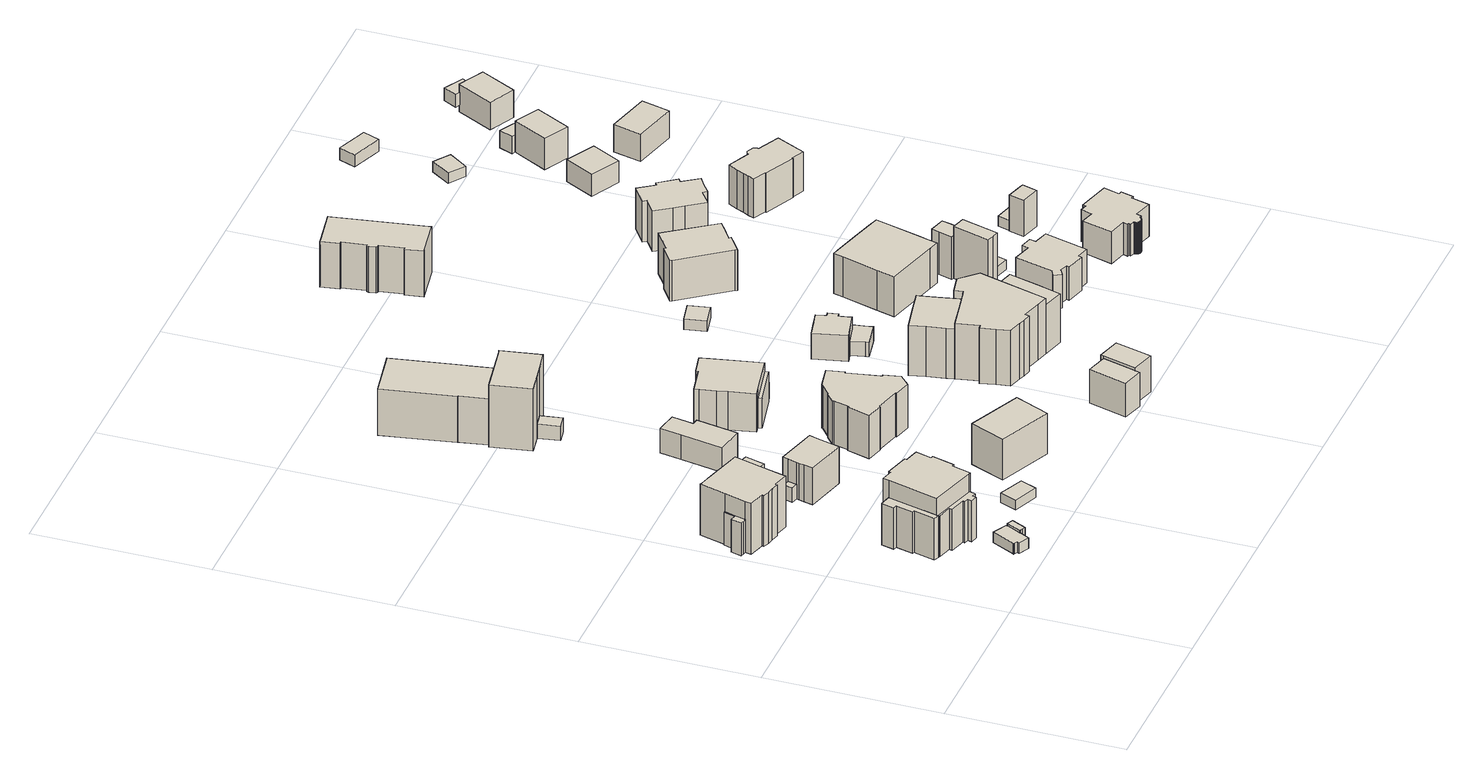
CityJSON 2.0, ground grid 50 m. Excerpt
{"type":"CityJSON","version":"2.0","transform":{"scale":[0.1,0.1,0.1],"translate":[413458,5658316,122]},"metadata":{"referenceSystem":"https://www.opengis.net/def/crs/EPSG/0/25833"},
"CityObjects":{
"building1":{"type":"Building","attributes":{"Gemeindeschluessel":14612000,"Geometrietyp2DReferenz":"3000","function":"31001_9998","roofType":"9999"},"children":["building1-1","building1-2"]},
"building1-1":{"type":"BuildingPart","attributes":{"Dachtyp_tdc":"tdcPolyFlatRoof","Dachneigung":3.45,"QualitaetDacherkennung":43,"Geometrietyp2DReferenz":"3000","measuredHeight":3.84,"roofType":"2100"},"parents":["building1"],"geometry":[{"type":"Solid","lod":"1","boundaries":[[[[0,1,2,3,4,5]],[[6,7,8,9,10,11]],[[5,7,6,0]],[[4,8,7,5]],[[3,9,8,4]],[[2,10,9,3]],[[1,11,10,2]],[[0,6,11,1]]]]}]},
"building1-2":{"type":"BuildingPart","attributes":{"Dachtyp_tdc":"tdcPolyFlatRoof","Dachneigung":2.89,"QualitaetDacherkennung":77,"Geometrietyp2DReferenz":"3000","measuredHeight":3.32,"roofType":"2100"},"parents":["building1"],"geometry":[{"type":"Solid","lod":"1","boundaries":[[[[12,13,14,15,16,17,18,19,20,21,22]],[[11,23,24,25,26,27,28,29,30,31,6]],[[22,23,11,12]],[[21,24,23,22]],[[20,25,24,21]],[[19,26,25,20]],[[18,27,26,19]],[[17,28,27,18]],[[16,29,28,17]],[[15,30,29,16]],[[14,31,30,15]],[[13,6,31,14]],[[12,11,6,13]]]]}]},
"building2":{"type":"Building","attributes":{"Gemeindeschluessel":14612000,"Geometrietyp2DReferenz":"3000","function":"31001_9998","roofType":"9999"},"children":["building2-1","building2-2","building2-3"]},
"building2-1":{"type":"BuildingPart","attributes":{"Dachtyp_tdc":"tdcPolyFlatRoof","Dachneigung":7.67,"QualitaetDacherkennung":56,"Geometrietyp2DReferenz":"3000","measuredHeight":11.8,"roofType":"2100"},"parents":["building2"],"geometry":[{"type":"Solid","lod":"1","boundaries":[[[[32,33,34,35,36,37]],[[38,39,40,41,42,43]],[[36,39,38,37]],[[35,40,39,36]],[[34,41,40,35]],[[33,42,41,34]],[[32,43,42,33]],[[37,38,43,32]]]]}]},
"building2-2":{"type":"BuildingPart","attributes":{"Dachtyp_tdc":"tdcFreeFormRoof","Dachneigung":57.61,"QualitaetDacherkennung":25,"Geometrietyp2DReferenz":"3000","measuredHeight":13.4,"roofType":"5000"},"parents":["building2"],"geometry":[{"type":"Solid","lod":"1","boundaries":[[[[44,45,46,47,48,49,50,51]],[[52,53,54,55,56,57,58,59]],[[51,53,52,44]],[[50,54,53,51]],[[49,55,54,50]],[[48,56,55,49]],[[47,57,56,48]],[[46,58,57,47]],[[45,59,58,46]],[[44,52,59,45]]]]}]},
"building2-3":{"type":"BuildingPart","attributes":{"Dachtyp_tdc":"tdcHipRoof","Dachneigung":10.02,"QualitaetDacherkennung":65,"Geometrietyp2DReferenz":"3000","measuredHeight":16.49,"roofType":"3200"},"parents":["building2"],"geometry":[{"type":"Solid","lod":"1","boundaries":[[[[60,61,62,63,64,65,66,67,68,69,70,71,72,73,74,75,76]],[[56,77,78,79,80,81,39,38,82,83,84,85,86,87,88,89,58]],[[75,77,56,76]],[[74,78,77,75]],[[73,79,78,74]],[[72,80,79,73]],[[71,81,80,72]],[[70,39,81,71]],[[69,38,39,70]],[[68,82,38,69]],[[67,83,82,68]],[[66,84,83,67]],[[65,85,84,66]],[[64,86,85,65]],[[63,87,86,64]],[[62,88,87,63]],[[61,89,88,62]],[[60,58,89,61]],[[76,56,58,60]]]]}]},
"building3":{"type":"Building","attributes":{"Gemeindeschluessel":14612000,"Geometrietyp2DReferenz":"3000","function":"31001_9998","roofType":"9999"},"children":["building3-1","building3-2","building3-3"]},
"building3-1":{"type":"BuildingPart","attributes":{"Dachtyp_tdc":"tdcCutTentRoof","Dachneigung":39.43,"QualitaetDacherkennung":30,"Geometrietyp2DReferenz":"3000","measuredHeight":20.62,"roofType":"9999"},"parents":["building3"],"geometry":[{"type":"Solid","lod":"1","boundaries":[[[[90,91,92,93,94,95,96,97,98,99,100,101,102,103]],[[104,105,106,107,108,109,110,111,112,113,114,115,116,117]],[[103,105,104,90]],[[102,106,105,103]],[[101,107,106,102]],[[100,108,107,101]],[[99,109,108,100]],[[98,110,109,99]],[[97,111,110,98]],[[96,112,111,97]],[[95,113,112,96]],[[94,114,113,95]],[[93,115,114,94]],[[92,116,115,93]],[[91,117,116,92]],[[90,104,117,91]]]]}]},
"building3-2":{"type":"BuildingPart","attributes":{"Dachtyp_tdc":"tdcFreeFormRoof","Dachneigung":75.58,"QualitaetDacherkennung":27,"Geometrietyp2DReferenz":"3000","measuredHeight":17.75,"roofType":"5000"},"parents":["building3"],"geometry":[{"type":"Solid","lod":"1","boundaries":[[[[118,119,120,121,122,123,124,125,126,127]],[[128,129,130,131,132,133,134,116,135,136]],[[127,129,128,118]],[[126,130,129,127]],[[125,131,130,126]],[[124,132,131,125]],[[123,133,132,124]],[[122,134,133,123]],[[121,116,134,122]],[[120,135,116,121]],[[119,136,135,120]],[[118,128,136,119]]]]}]},
"building3-3":{"type":"BuildingPart","attributes":{"Dachtyp_tdc":"tdcFreeFormRoof","Dachneigung":76.19,"QualitaetDacherkennung":21,"Geometrietyp2DReferenz":"3000","measuredHeight":17.68,"roofType":"5000"},"parents":["building3"],"geometry":[{"type":"Solid","lod":"1","boundaries":[[[[137,138,139,140,141,142,143,144,145,146,147,148,149,150]],[[115,114,151,152,153,154,155,156,157,158,159,160,161,135]],[[150,114,115,137]],[[149,151,114,150]],[[148,152,151,149]],[[147,153,152,148]],[[146,154,153,147]],[[145,155,154,146]],[[144,156,155,145]],[[143,157,156,144]],[[142,158,157,143]],[[141,159,158,142]],[[140,160,159,141]],[[139,161,160,140]],[[138,135,161,139]],[[137,115,135,138]]]]}]},
"building4":{"type":"Building","attributes":{"Dachtyp_tdc":"tdcPolyFlatRoof","Gemeindeschluessel":14612000,"Dachneigung":5.74,"QualitaetDacherkennung":65,"Geometrietyp2DReferenz":"3000","measuredHeight":3.34,"function":"31001_9998","roofType":"2100"},"geometry":[{"type":"Solid","lod":"1","boundaries":[[[[162,163,164,165]],[[166,167,168,169]],[[165,167,166,162]],[[164,168,167,165]],[[163,169,168,164]],[[162,166,169,163]]]]}]},
"building5":{"type":"Building","attributes":{"Dachtyp_tdc":"tdcPolyFlatRoof","Gemeindeschluessel":14612000,"Dachneigung":5.04,"QualitaetDacherkennung":81,"Geometrietyp2DReferenz":"3000","measuredHeight":3.2,"function":"31001_9998","roofType":"2100"},"geometry":[{"type":"Solid","lod":"1","boundaries":[[[[170,171,172,173]],[[174,175,176,177]],[[173,175,174,170]],[[172,176,175,173]],[[171,177,176,172]],[[170,174,177,171]]]]}]},
"building6":{"type":"Building","attributes":{"Gemeindeschluessel":14612000,"Geometrietyp2DReferenz":"3000","function":"31001_9998","roofType":"9999"},"children":["building6-1","building6-2","building6-3"]},
"building6-1":{"type":"BuildingPart","attributes":{"Dachtyp_tdc":"tdcPolyFlatRoof","Dachneigung":27.38,"QualitaetDacherkennung":52,"Geometrietyp2DReferenz":"3000","measuredHeight":10.13,"roofType":"2100"},"parents":["building6"],"geometry":[{"type":"Solid","lod":"1","boundaries":[[[[178,179,180,181]],[[182,183,184,185]],[[181,183,182,178]],[[180,184,183,181]],[[179,185,184,180]],[[178,182,185,179]]]]}]},
"building6-2":{"type":"BuildingPart","attributes":{"Dachtyp_tdc":"tdcGableRoof","Dachneigung":67.14,"QualitaetDacherkennung":21,"Geometrietyp2DReferenz":"3000","measuredHeight":5.99,"roofType":"3100"},"parents":["building6"],"geometry":[{"type":"Solid","lod":"1","boundaries":[[[[186,187,188,189]],[[190,191,192,193]],[[189,191,190,186]],[[188,192,191,189]],[[187,193,192,188]],[[186,190,193,187]]]]}]},
"building6-3":{"type":"BuildingPart","attributes":{"Dachtyp_tdc":"tdcHipRoof","Dachneigung":27.26,"QualitaetDacherkennung":71,"Geometrietyp2DReferenz":"3000","measuredHeight":12.58,"roofType":"3200"},"parents":["building6"],"geometry":[{"type":"Solid","lod":"1","boundaries":[[[[194,195,196,197,198,199,200,201,202,203]],[[182,185,204,205,206,207,193,192,208,209]],[[202,185,182,203]],[[201,204,185,202]],[[200,205,204,201]],[[199,206,205,200]],[[198,207,206,199]],[[197,193,207,198]],[[196,192,193,197]],[[195,208,192,196]],[[194,209,208,195]],[[203,182,209,194]]]]}]},
"building7":{"type":"Building","attributes":{"Dachtyp_tdc":"tdcPolyFlatRoof","Gemeindeschluessel":14612000,"Dachneigung":2.9,"QualitaetDacherkennung":53,"Geometrietyp2DReferenz":"3000","measuredHeight":2.85,"function":"31001_9998","roofType":"2100"},"geometry":[{"type":"Solid","lod":"1","boundaries":[[[[210,211,212,213]],[[214,215,216,217]],[[213,215,214,210]],[[212,216,215,213]],[[211,217,216,212]],[[210,214,217,211]]]]}]},
"building8":{"type":"Building","attributes":{"Dachtyp_tdc":"tdcFreeFormRoof","Gemeindeschluessel":14612000,"Dachneigung":10.37,"QualitaetDacherkennung":24,"Geometrietyp2DReferenz":"3000","measuredHeight":8.57,"function":"31001_9998","roofType":"5000"},"geometry":[{"type":"Solid","lod":"1","boundaries":[[[[218,219,220,221,222,223,224]],[[225,226,227,228,229,230,231]],[[224,226,225,218]],[[223,227,226,224]],[[222,228,227,223]],[[221,229,228,222]],[[220,230,229,221]],[[219,231,230,220]],[[218,225,231,219]]]]}]},
"building9":{"type":"Building","attributes":{"Dachtyp_tdc":"tdcPolyFlatRoof","Gemeindeschluessel":14612000,"Dachneigung":0,"QualitaetDacherkennung":68,"Geometrietyp2DReferenz":"3000","measuredHeight":4.37,"function":"31001_9998","roofType":"1000"},"geometry":[{"type":"Solid","lod":"1","boundaries":[[[[232,233,234,235]],[[236,237,238,239]],[[235,237,236,232]],[[234,238,237,235]],[[233,239,238,234]],[[232,236,239,233]]]]}]},
"building10":{"type":"Building","attributes":{"Dachtyp_tdc":"tdcPolyFlatRoof","Gemeindeschluessel":14612000,"Dachneigung":0,"QualitaetDacherkennung":75,"Geometrietyp2DReferenz":"3000","measuredHeight":12.5,"function":"31001_9998","roofType":"1000"},"geometry":[{"type":"Solid","lod":"1","boundaries":[[[[240,241,242,243]],[[244,245,246,247]],[[243,245,244,240]],[[242,246,245,243]],[[241,247,246,242]],[[240,244,247,241]]]]}]},
"building11":{"type":"Building","attributes":{"Gemeindeschluessel":14612000,"Geometrietyp2DReferenz":"3000","function":"31001_9998","roofType":"9999"},"children":["building11-1","building11-2"]},
"building11-1":{"type":"BuildingPart","attributes":{"Dachtyp_tdc":"tdcPolyFlatRoof","Dachneigung":0,"QualitaetDacherkennung":65,"Geometrietyp2DReferenz":"3000","measuredHeight":14.25,"roofType":"1000"},"parents":["building11"],"geometry":[{"type":"MultiSurface","lod":"1","boundaries":[[[248,249,250,251,252,253,254,255,256,249]],[[257,258,259,260,261,262,263,264,265,258]],[[249,258,257,248]],[[256,259,258,249]],[[255,260,259,256]],[[254,261,260,255]],[[253,262,261,254]],[[252,263,262,253]],[[251,264,263,252]],[[250,265,264,251]],[[265,250,249,258]]]}]},
"building11-2":{"type":"BuildingPart","attributes":{"Dachtyp_tdc":"tdcPolyFlatRoof","Dachneigung":0,"QualitaetDacherkennung":65,"Geometrietyp2DReferenz":"3000","measuredHeight":19.23,"roofType":"1000"},"parents":["building11"],"geometry":[{"type":"Solid","lod":"1","boundaries":[[[[266,267,268,269,270,271,272,273,274]],[[275,257,265,276,277,278,279,280,281]],[[274,257,275,266]],[[273,265,257,274]],[[272,276,265,273]],[[271,277,276,272]],[[270,278,277,271]],[[269,279,278,270]],[[268,280,279,269]],[[267,281,280,268]],[[266,275,281,267]]]]}]},
"building12":{"type":"Building","attributes":{"Dachtyp_tdc":"tdcFreeFormRoof","Gemeindeschluessel":14612000,"Dachneigung":11.98,"QualitaetDacherkennung":18,"Geometrietyp2DReferenz":"3000","measuredHeight":14.34,"function":"31001_9998","roofType":"5000"},"geometry":[{"type":"Solid","lod":"1","boundaries":[[[[282,283,284,285,286,287,288,289,290,291,292,293,294,295,296,297,298,299,300,301]],[[302,303,304,305,306,307,308,309,310,311,312,313,314,315,316,317,318,319,320,321]],[[301,303,302,282]],[[300,304,303,301]],[[299,305,304,300]],[[298,306,305,299]],[[297,307,306,298]],[[296,308,307,297]],[[295,309,308,296]],[[294,310,309,295]],[[293,311,310,294]],[[292,312,311,293]],[[291,313,312,292]],[[290,314,313,291]],[[289,315,314,290]],[[288,316,315,289]],[[287,317,316,288]],[[286,318,317,287]],[[285,319,318,286]],[[284,320,319,285]],[[283,321,320,284]],[[282,302,321,283]]]]}]},
"building13":{"type":"Building","attributes":{"Gemeindeschluessel":14612000,"Geometrietyp2DReferenz":"3000","function":"31001_9998","roofType":"9999"},"children":["building13-1","building13-2","building13-3"]},
"building13-1":{"type":"BuildingPart","attributes":{"Dachtyp_tdc":"tdcCutTentRoof","Dachneigung":25.55,"QualitaetDacherkennung":41,"Geometrietyp2DReferenz":"3000","measuredHeight":13.76,"roofType":"9999"},"parents":["building13"],"geometry":[{"type":"Solid","lod":"1","boundaries":[[[[322,323,324,325,326,327,328,329,330,331,332,333,334]],[[335,336,337,338,339,340,341,342,343,344,345,346,347]],[[334,336,335,322]],[[333,337,336,334]],[[332,338,337,333]],[[331,339,338,332]],[[330,340,339,331]],[[329,341,340,330]],[[328,342,341,329]],[[327,343,342,328]],[[326,344,343,327]],[[325,345,344,326]],[[324,346,345,325]],[[323,347,346,324]],[[322,335,347,323]]]]}]},
"building13-2":{"type":"BuildingPart","attributes":{"Dachtyp_tdc":"tdcFreeFormRoof","Dachneigung":51.82,"QualitaetDacherkennung":17,"Geometrietyp2DReferenz":"3000","measuredHeight":9.47,"roofType":"5000"},"parents":["building13"],"geometry":[{"type":"Solid","lod":"1","boundaries":[[[[348,349,350,351]],[[352,346,345,353]],[[351,346,352,348]],[[350,345,346,351]],[[349,353,345,350]],[[348,352,353,349]]]]}]},
"building13-3":{"type":"BuildingPart","attributes":{"Dachtyp_tdc":"tdcFreeFormRoof","Dachneigung":53.38,"QualitaetDacherkennung":28,"Geometrietyp2DReferenz":"3000","measuredHeight":5.45,"roofType":"5000"},"parents":["building13"],"geometry":[{"type":"Solid","lod":"1","boundaries":[[[[354,355,356,357]],[[358,359,360,344]],[[357,358,344,354]],[[356,359,358,357]],[[355,360,359,356]],[[354,344,360,355]]]]}]},
"building14":{"type":"Building","attributes":{"Dachtyp_tdc":"tdcFreeFormRoof","Gemeindeschluessel":14612000,"Dachneigung":29.49,"QualitaetDacherkennung":48,"Geometrietyp2DReferenz":"3000","measuredHeight":11.64,"function":"31001_9998","roofType":"5000"},"geometry":[{"type":"Solid","lod":"1","boundaries":[[[[361,362,363,364]],[[365,366,367,368]],[[364,366,365,361]],[[363,367,366,364]],[[362,368,367,363]],[[361,365,368,362]]]]}]},
"building15":{"type":"Building","attributes":{"Dachtyp_tdc":"tdcGableRoof","Gemeindeschluessel":14612000,"Dachneigung":13.11,"QualitaetDacherkennung":36,"Geometrietyp2DReferenz":"3000","measuredHeight":11.78,"function":"31001_9998","roofType":"3100"},"geometry":[{"type":"Solid","lod":"1","boundaries":[[[[369,370,371,372,373,374]],[[375,376,377,378,379,380]],[[374,376,375,369]],[[373,377,376,374]],[[372,378,377,373]],[[371,379,378,372]],[[370,380,379,371]],[[369,375,380,370]]]]}]},
"building16":{"type":"Building","attributes":{"Dachtyp_tdc":"tdcHipAndGableRoof","Gemeindeschluessel":14612000,"Dachneigung":29.93,"QualitaetDacherkennung":52,"Geometrietyp2DReferenz":"3000","measuredHeight":9.48,"function":"31001_9998","roofType":"5000"},"geometry":[{"type":"Solid","lod":"1","boundaries":[[[[381,382,383,384,385,386,387,388,389,390,391,392,393]],[[394,395,396,397,398,399,400,401,402,403,404,405,406]],[[393,395,394,381]],[[392,396,395,393]],[[391,397,396,392]],[[390,398,397,391]],[[389,399,398,390]],[[388,400,399,389]],[[387,401,400,388]],[[386,402,401,387]],[[385,403,402,386]],[[384,404,403,385]],[[383,405,404,384]],[[382,406,405,383]],[[381,394,406,382]]]]}]},
"building17":{"type":"Building","attributes":{"Dachtyp_tdc":"tdcGableRoof","Gemeindeschluessel":14612000,"Dachneigung":24.95,"QualitaetDacherkennung":23,"Geometrietyp2DReferenz":"3000","measuredHeight":5.43,"function":"31001_9998","roofType":"3100"},"geometry":[{"type":"Solid","lod":"1","boundaries":[[[[407,408,409,410,411,412,413,414]],[[415,416,417,418,419,420,421,422]],[[414,416,415,407]],[[413,417,416,414]],[[412,418,417,413]],[[411,419,418,412]],[[410,420,419,411]],[[409,421,420,410]],[[408,422,421,409]],[[407,415,422,408]]]]}]},
"building18":{"type":"Building","attributes":{"Gemeindeschluessel":14612000,"Geometrietyp2DReferenz":"3000","function":"31001_9998","roofType":"9999"},"children":["building18-1","building18-2","building18-3","building18-4"]},
"building18-1":{"type":"BuildingPart","attributes":{"Dachtyp_tdc":"tdcFreeFormRoof","Dachneigung":69.12,"QualitaetDacherkennung":32,"Geometrietyp2DReferenz":"3000","measuredHeight":14.88,"roofType":"5000"},"parents":["building18"],"geometry":[{"type":"Solid","lod":"1","boundaries":[[[[423,424,425,426,427]],[[428,429,430,431,432]],[[427,428,432,423]],[[426,429,428,427]],[[425,430,429,426]],[[424,431,430,425]],[[423,432,431,424]]]]}]},
"building18-2":{"type":"BuildingPart","attributes":{"Dachtyp_tdc":"tdcHipAndGableRoof","Dachneigung":33.66,"QualitaetDacherkennung":63,"Geometrietyp2DReferenz":"3000","measuredHeight":17.99,"roofType":"5000"},"parents":["building18"],"geometry":[{"type":"Solid","lod":"1","boundaries":[[[[433,434,435,436,437,438,439,440,441,442]],[[443,444,445,446,447,448,449,432,431,450]],[[442,444,443,433]],[[441,445,444,442]],[[440,446,445,441]],[[439,447,446,440]],[[438,448,447,439]],[[437,449,448,438]],[[436,432,449,437]],[[435,431,432,436]],[[434,450,431,435]],[[433,443,450,434]]]]}]},
"building18-3":{"type":"BuildingPart","attributes":{"Dachtyp_tdc":"tdcFreeFormRoof","Dachneigung":13.8,"QualitaetDacherkennung":12,"Geometrietyp2DReferenz":"3000","measuredHeight":19.03,"roofType":"5000"},"parents":["building18"],"geometry":[{"type":"Solid","lod":"1","boundaries":[[[[451,452,453,454,455,456,457,458,459,460,461,462,463,464,465,466,467,468,469,470]],[[471,472,473,474,475,476,477,478,479,480,445,481,443,450,482,483,484,485,486,487]],[[470,472,471,451]],[[469,473,472,470]],[[468,474,473,469]],[[467,475,474,468]],[[466,476,475,467]],[[465,477,476,466]],[[464,478,477,465]],[[463,479,478,464]],[[462,480,479,463]],[[461,445,480,462]],[[460,481,445,461]],[[459,443,481,460]],[[458,450,443,459]],[[457,482,450,458]],[[456,483,482,457]],[[455,484,483,456]],[[454,485,484,455]],[[453,486,485,454]],[[452,487,486,453]],[[451,471,487,452]]]]}]},
"building18-4":{"type":"BuildingPart","attributes":{"Dachtyp_tdc":"tdcHipAndGableRoof","Dachneigung":17.07,"QualitaetDacherkennung":25,"Geometrietyp2DReferenz":"3000","measuredHeight":16.8,"roofType":"5000"},"parents":["building18"],"geometry":[{"type":"Solid","lod":"1","boundaries":[[[[488,489,490,491,492,493,494,495]],[[487,496,497,498,499,500,471,501]],[[495,496,487,488]],[[494,497,496,495]],[[493,498,497,494]],[[492,499,498,493]],[[491,500,499,492]],[[490,471,500,491]],[[489,501,471,490]],[[488,487,501,489]]]]}]},
"building19":{"type":"Building","attributes":{"Dachtyp_tdc":"tdcGableRoof","Gemeindeschluessel":14612000,"Dachneigung":29.39,"QualitaetDacherkennung":45,"Geometrietyp2DReferenz":"3000","measuredHeight":4.27,"function":"31001_9998","roofType":"3100"},"geometry":[{"type":"Solid","lod":"1","boundaries":[[[[502,503,504,505]],[[506,507,508,509]],[[505,507,506,502]],[[504,508,507,505]],[[503,509,508,504]],[[502,506,509,503]]]]}]},
"building20":{"type":"Building","attributes":{"Gemeindeschluessel":14612000,"Geometrietyp2DReferenz":"3000","function":"31001_9998","roofType":"9999"},"children":["building20-1","building20-2","building20-3"]},
"building20-1":{"type":"BuildingPart","attributes":{"Dachtyp_tdc":"tdcFreeFormRoof","Dachneigung":56.38,"QualitaetDacherkennung":12,"Geometrietyp2DReferenz":"3000","measuredHeight":10.3,"roofType":"5000"},"parents":["building20"],"geometry":[{"type":"Solid","lod":"1","boundaries":[[[[510,511,512,513]],[[514,515,516,517]],[[513,515,514,510]],[[512,516,515,513]],[[511,517,516,512]],[[510,514,517,511]]]]}]},
"building20-2":{"type":"BuildingPart","attributes":{"Dachtyp_tdc":"tdcFreeFormRoof","Dachneigung":39.91,"QualitaetDacherkennung":8,"Geometrietyp2DReferenz":"3000","measuredHeight":9.35,"roofType":"5000"},"parents":["building20"],"geometry":[{"type":"Solid","lod":"1","boundaries":[[[[518,519,520,521]],[[522,523,524,525]],[[521,522,525,518]],[[520,523,522,521]],[[519,524,523,520]],[[518,525,524,519]]]]}]},
"building20-3":{"type":"BuildingPart","attributes":{"Dachtyp_tdc":"tdcHipRoof","Dachneigung":44.47,"QualitaetDacherkennung":72,"Geometrietyp2DReferenz":"3000","measuredHeight":17.06,"roofType":"3200"},"parents":["building20"],"geometry":[{"type":"Solid","lod":"1","boundaries":[[[[526,527,528,529,530,531,532,533,534,535,536,537,538,539,540,541,542,543,544,545]],[[546,547,548,549,550,551,552,553,554,555,556,557,514,517,525,524,558,559,560,561]],[[545,547,546,526]],[[544,548,547,545]],[[543,549,548,544]],[[542,550,549,543]],[[541,551,550,542]],[[540,552,551,541]],[[539,553,552,540]],[[538,554,553,539]],[[537,555,554,538]],[[536,556,555,537]],[[535,557,556,536]],[[534,514,557,535]],[[533,517,514,534]],[[532,525,517,533]],[[531,524,525,532]],[[530,558,524,531]],[[529,559,558,530]],[[528,560,559,529]],[[527,561,560,528]],[[526,546,561,527]]]]}]},
"building21":{"type":"Building","attributes":{"Dachtyp_tdc":"tdcCutTentRoof","Gemeindeschluessel":14612000,"Dachneigung":37.01,"QualitaetDacherkennung":69,"Geometrietyp2DReferenz":"3000","measuredHeight":14.35,"function":"31001_9998","roofType":"9999"},"geometry":[{"type":"Solid","lod":"1","boundaries":[[[[562,563,564,565,566,567,568,569,570,571,572,573,574]],[[575,576,577,578,579,580,581,582,583,584,585,586,587]],[[574,576,575,562]],[[573,577,576,574]],[[572,578,577,573]],[[571,579,578,572]],[[570,580,579,571]],[[569,581,580,570]],[[568,582,581,569]],[[567,583,582,568]],[[566,584,583,567]],[[565,585,584,566]],[[564,586,585,565]],[[563,587,586,564]],[[562,575,587,563]]]]}]},
"building22":{"type":"Building","attributes":{"Dachtyp_tdc":"tdcCutTentRoof","Gemeindeschluessel":14612000,"Dachneigung":0.16,"QualitaetDacherkennung":79,"Geometrietyp2DReferenz":"3000","measuredHeight":13.89,"function":"31001_9998","roofType":"9999"},"geometry":[{"type":"Solid","lod":"1","boundaries":[[[[588,589,590,591,592,593,594,595,596,597,598,599]],[[600,601,602,603,604,605,606,607,608,609,610,611]],[[599,601,600,588]],[[598,602,601,599]],[[597,603,602,598]],[[596,604,603,597]],[[595,605,604,596]],[[594,606,605,595]],[[593,607,606,594]],[[592,608,607,593]],[[591,609,608,592]],[[590,610,609,591]],[[589,611,610,590]],[[588,600,611,589]]]]}]},
"building23":{"type":"Building","attributes":{"Dachtyp_tdc":"tdcFreeFormRoof","Gemeindeschluessel":14612000,"Dachneigung":31.08,"QualitaetDacherkennung":18,"Geometrietyp2DReferenz":"3000","measuredHeight":12.56,"function":"31001_9998","roofType":"5000"},"geometry":[{"type":"Solid","lod":"1","boundaries":[[[[612,613,614,615,616,617,618,619,620,621,622,623,624,625,626]],[[627,628,629,630,631,632,633,634,635,636,637,638,639,640,641]],[[626,628,627,612]],[[625,629,628,626]],[[624,630,629,625]],[[623,631,630,624]],[[622,632,631,623]],[[621,633,632,622]],[[620,634,633,621]],[[619,635,634,620]],[[618,636,635,619]],[[617,637,636,618]],[[616,638,637,617]],[[615,639,638,616]],[[614,640,639,615]],[[613,641,640,614]],[[612,627,641,613]]]]}]},
"building24":{"type":"Building","attributes":{"Gemeindeschluessel":14612000,"Geometrietyp2DReferenz":"3000","function":"31001_9998","roofType":"9999"},"children":["building24-1","building24-2"]},
"building24-1":{"type":"BuildingPart","attributes":{"Dachtyp_tdc":"tdcFreeFormRoof","Dachneigung":62.21,"QualitaetDacherkennung":5,"Geometrietyp2DReferenz":"3000","measuredHeight":17.97,"roofType":"5000"},"parents":["building24"],"geometry":[{"type":"Solid","lod":"1","boundaries":[[[[642,643,644,645,646]],[[647,648,649,650,651]],[[646,647,651,642]],[[645,648,647,646]],[[644,649,648,645]],[[643,650,649,644]],[[642,651,650,643]]]]}]},
"building24-2":{"type":"BuildingPart","attributes":{"Dachtyp_tdc":"tdcGableRoof","Dachneigung":68.97,"QualitaetDacherkennung":4,"Geometrietyp2DReferenz":"3000","measuredHeight":18.49,"roofType":"3100"},"parents":["building24"],"geometry":[{"type":"Solid","lod":"1","boundaries":[[[[652,653,654,655,656,657,658]],[[659,660,661,662,663,647,651]],[[658,659,651,652]],[[657,660,659,658]],[[656,661,660,657]],[[655,662,661,656]],[[654,663,662,655]],[[653,647,663,654]],[[652,651,647,653]]]]}]},
"building25":{"type":"Building","attributes":{"Dachtyp_tdc":"tdcPolyFlatRoof","Gemeindeschluessel":14612000,"Dachneigung":4.13,"QualitaetDacherkennung":77,"Geometrietyp2DReferenz":"3000","measuredHeight":3.21,"function":"31001_9998","roofType":"2100"},"geometry":[{"type":"Solid","lod":"1","boundaries":[[[[664,665,666,667]],[[668,669,670,671]],[[667,669,668,664]],[[666,670,669,667]],[[665,671,670,666]],[[664,668,671,665]]]]}]},
"building26":{"type":"Building","attributes":{"Dachtyp_tdc":"tdcFreeFormRoof","Gemeindeschluessel":14612000,"Dachneigung":34.97,"QualitaetDacherkennung":36,"Geometrietyp2DReferenz":"3000","measuredHeight":14.95,"function":"31001_9998","roofType":"5000"},"geometry":[{"type":"Solid","lod":"1","boundaries":[[[[672,673,674,675,676,677,678,679,680,681,682,683,684,685,686,687,688]],[[689,690,691,692,693,694,695,696,697,698,699,700,701,702,703,704,705]],[[688,690,689,672]],[[687,691,690,688]],[[686,692,691,687]],[[685,693,692,686]],[[684,694,693,685]],[[683,695,694,684]],[[682,696,695,683]],[[681,697,696,682]],[[680,698,697,681]],[[679,699,698,680]],[[678,700,699,679]],[[677,701,700,678]],[[676,702,701,677]],[[675,703,702,676]],[[674,704,703,675]],[[673,705,704,674]],[[672,689,705,673]]]]}]},
"building27":{"type":"Building","attributes":{"Dachtyp_tdc":"tdcFreeFormRoof","Gemeindeschluessel":14612000,"Dachneigung":10.13,"QualitaetDacherkennung":28,"Geometrietyp2DReferenz":"3000","measuredHeight":11.45,"function":"31001_9998","roofType":"5000"},"geometry":[{"type":"Solid","lod":"1","boundaries":[[[[706,707,708,709,710,711,712,713,714,715,716,717,718,719,720,721,722,723,724,725,726,727,728,729,730,731,732,733,734,735,736,737,738,739,740,741,742,743,744,745,746,747,748,749,750,751,752,753,754,755,756,757,758,759,760,761,762]],[[763,764,765,766,767,768,769,770,771,772,773,774,775,776,777,778,779,780,781,782,783,784,785,786,787,788,789,790,791,792,793,794,795,796,797,798,799,800,801,802,803,804,805,806,807,808,809,810,811,812,813,814,815,816,817,818,819]],[[762,764,763,706]],[[761,765,764,762]],[[760,766,765,761]],[[759,767,766,760]],[[758,768,767,759]],[[757,769,768,758]],[[756,770,769,757]],[[755,771,770,756]],[[754,772,771,755]],[[753,773,772,754]],[[752,774,773,753]],[[751,775,774,752]],[[750,776,775,751]],[[749,777,776,750]],[[748,778,777,749]],[[747,779,778,748]],[[746,780,779,747]],[[745,781,780,746]],[[744,782,781,745]],[[743,783,782,744]],[[742,784,783,743]],[[741,785,784,742]],[[740,786,785,741]],[[739,787,786,740]],[[738,788,787,739]],[[737,789,788,738]],[[736,790,789,737]],[[735,791,790,736]],[[734,792,791,735]],[[733,793,792,734]],[[732,794,793,733]],[[731,795,794,732]],[[730,796,795,731]],[[729,797,796,730]],[[728,798,797,729]],[[727,799,798,728]],[[726,800,799,727]],[[725,801,800,726]],[[724,802,801,725]],[[723,803,802,724]],[[722,804,803,723]],[[721,805,804,722]],[[720,806,805,721]],[[719,807,806,720]],[[718,808,807,719]],[[717,809,808,718]],[[716,810,809,717]],[[715,811,810,716]],[[714,812,811,715]],[[713,813,812,714]],[[712,814,813,713]],[[711,815,814,712]],[[710,816,815,711]],[[709,817,816,710]],[[708,818,817,709]],[[707,819,818,708]],[[706,763,819,707]]]]}]},
"building28":{"type":"Building","attributes":{"Dachtyp_tdc":"tdcFreeFormRoof","Gemeindeschluessel":14612000,"Dachneigung":57.44,"QualitaetDacherkennung":4,"Geometrietyp2DReferenz":"3000","measuredHeight":12.84,"function":"31001_9998","roofType":"5000"},"geometry":[{"type":"Solid","lod":"1","boundaries":[[[[820,821,822,823,824]],[[825,826,827,828,829]],[[824,826,825,820]],[[823,827,826,824]],[[822,828,827,823]],[[821,829,828,822]],[[820,825,829,821]]]]}]},
"building29":{"type":"Building","attributes":{"Dachtyp_tdc":"tdcPolyFlatRoof","Gemeindeschluessel":14612000,"Dachneigung":6.2,"QualitaetDacherkennung":48,"Geometrietyp2DReferenz":"3000","measuredHeight":3.21,"function":"31001_9998","roofType":"2100"},"geometry":[{"type":"Solid","lod":"1","boundaries":[[[[830,831,832,833]],[[834,835,836,837]],[[833,835,834,830]],[[832,836,835,833]],[[831,837,836,832]],[[830,834,837,831]]]]}]},
"building30":{"type":"Building","attributes":{"Dachtyp_tdc":"tdcHipRoof","Gemeindeschluessel":14612000,"Dachneigung":43,"QualitaetDacherkennung":57,"Geometrietyp2DReferenz":"3000","measuredHeight":14.75,"function":"31001_9998","roofType":"3200"},"geometry":[{"type":"Solid","lod":"1","boundaries":[[[[838,839,840,841,842,843,844,845,846,847,848,849,850,851,852,853,854]],[[855,856,857,858,859,860,861,862,863,864,865,866,867,868,869,870,871]],[[854,856,855,838]],[[853,857,856,854]],[[852,858,857,853]],[[851,859,858,852]],[[850,860,859,851]],[[849,861,860,850]],[[848,862,861,849]],[[847,863,862,848]],[[846,864,863,847]],[[845,865,864,846]],[[844,866,865,845]],[[843,867,866,844]],[[842,868,867,843]],[[841,869,868,842]],[[840,870,869,841]],[[839,871,870,840]],[[838,855,871,839]]]]}]},
"building31":{"type":"Building","attributes":{"Dachtyp_tdc":"tdcPolyFlatRoof","Gemeindeschluessel":14612000,"Dachneigung":0,"QualitaetDacherkennung":75,"Geometrietyp2DReferenz":"3000","measuredHeight":3.21,"function":"31001_9998","roofType":"1000"},"geometry":[{"type":"Solid","lod":"1","boundaries":[[[[872,873,874,875]],[[876,877,878,879]],[[875,877,876,872]],[[874,878,877,875]],[[873,879,878,874]],[[872,876,879,873]]]]}]},
"building32":{"type":"Building","attributes":{"Dachtyp_tdc":"tdcPolyFlatRoof","Gemeindeschluessel":14612000,"Dachneigung":0,"QualitaetDacherkennung":49,"Geometrietyp2DReferenz":"3000","measuredHeight":6.62,"function":"31001_9998","roofType":"1000"},"geometry":[{"type":"Solid","lod":"1","boundaries":[[[[880,881,882,883]],[[884,885,886,887]],[[883,885,884,880]],[[882,886,885,883]],[[881,887,886,882]],[[880,884,887,881]]]]}]},
"building33":{"type":"Building","attributes":{"Dachtyp_tdc":"tdcPolyFlatRoof","Gemeindeschluessel":14612000,"Dachneigung":4.22,"QualitaetDacherkennung":80,"Geometrietyp2DReferenz":"3000","measuredHeight":3.89,"function":"31001_9998","roofType":"2100"},"geometry":[{"type":"Solid","lod":"1","boundaries":[[[[888,889,890,891]],[[892,893,894,895]],[[891,893,892,888]],[[890,894,893,891]],[[889,895,894,890]],[[888,892,895,889]]]]}]},
"building34":{"type":"Building","attributes":{"Dachtyp_tdc":"tdcHipRoof","Gemeindeschluessel":14612000,"Dachneigung":22.87,"QualitaetDacherkennung":22,"Geometrietyp2DReferenz":"3000","measuredHeight":10.6,"function":"31001_9998","roofType":"3200"},"geometry":[{"type":"Solid","lod":"1","boundaries":[[[[896,897,898,899]],[[900,901,902,903]],[[899,901,900,896]],[[898,902,901,899]],[[897,903,902,898]],[[896,900,903,897]]]]}]},
"building35":{"type":"Building","attributes":{"Dachtyp_tdc":"tdcPolyFlatRoof","Gemeindeschluessel":14612000,"Dachneigung":0,"QualitaetDacherkennung":55,"Geometrietyp2DReferenz":"3000","measuredHeight":5.3,"function":"31001_9998","roofType":"1000"},"geometry":[{"type":"Solid","lod":"1","boundaries":[[[[904,905,906,907,908]],[[903,909,910,911,900]],[[908,909,903,904]],[[907,910,909,908]],[[906,911,910,907]],[[905,900,911,906]],[[904,903,900,905]]]]}]},
"building36":{"type":"Building","attributes":{"Dachtyp_tdc":"tdcPolyFlatRoof","Gemeindeschluessel":14612000,"Dachneigung":0,"QualitaetDacherkennung":70,"Geometrietyp2DReferenz":"3000","measuredHeight":8.33,"function":"31001_9998","roofType":"1000"},"geometry":[{"type":"Solid","lod":"1","boundaries":[[[[912,913,914,915]],[[916,917,918,919]],[[915,917,916,912]],[[914,918,917,915]],[[913,919,918,914]],[[912,916,919,913]]]]}]},
"building37":{"type":"Building","attributes":{"Dachtyp_tdc":"tdcPolyFlatRoof","Gemeindeschluessel":14612000,"Dachneigung":0,"QualitaetDacherkennung":65,"Geometrietyp2DReferenz":"3000","measuredHeight":8.46,"function":"31001_9998","roofType":"1000"},"geometry":[{"type":"Solid","lod":"1","boundaries":[[[[920,921,922,923,924,925]],[[926,927,928,929,930,931]],[[925,927,926,920]],[[924,928,927,925]],[[923,929,928,924]],[[922,930,929,923]],[[921,931,930,922]],[[920,926,931,921]]]]}]},
"building38":{"type":"Building","attributes":{"Dachtyp_tdc":"tdcFreeFormRoof","Gemeindeschluessel":14612000,"Dachneigung":43.77,"QualitaetDacherkennung":10,"Geometrietyp2DReferenz":"3000","measuredHeight":5.76,"function":"31001_9998","roofType":"5000"},"geometry":[{"type":"Solid","lod":"1","boundaries":[[[[932,933,934,935,936,937]],[[938,939,940,941,942,943]],[[937,939,938,932]],[[936,940,939,937]],[[935,941,940,936]],[[934,942,941,935]],[[933,943,942,934]],[[932,938,943,933]]]]}]}
},
"vertices":[
[338,126,46],[317,85,46],[321,83,46],[327,80,46],[335,77,46],[355,118,46],[338,126,8],[355,118,8],[335,77,8],[327,80,8],[321,83,8],[317,85,8],
[317,85,40],[338,126,40],[336,127,40],[337,129,40],[296,150,40],[264,84,40],[262,81,40],[264,81,40],[274,76,40],[271,70,40],[301,55,40],[301,55,8],[271,70,8],[274,76,8],[264,81,8],[262,81,8],[264,84,8],[296,150,8],[337,129,8],[336,127,8],
[198,684,132],[206,712,132],[190,717,132],[199,751,132],[194,752,132],[177,690,132],[177,690,16],[194,752,16],[199,751,16],[190,717,16],[206,712,16],[198,684,16],
[8,736,117],[18,733,117],[27,731,117],[35,761,117],[44,793,117],[40,794,117],[31,762,117],[16,766,117],[8,736,16],[16,766,16],[31,762,16],[40,794,16],[44,793,16],[35,761,16],[27,731,16],[18,733,16],
[27,731,173],[23,714,173],[70,701,173],[68,695,173],[87,689,173],[105,685,173],[126,679,173],[128,685,173],[173,673,173],[177,690,173],[194,752,173],[214,826,173],[108,855,173],[80,863,173],[70,865,173],[64,867,173],[44,793,173],[64,867,16],[70,865,16],[80,863,16],[108,855,16],[214,826,16],[173,673,16],[128,685,16],[126,679,16],[105,685,16],[87,689,16],[68,695,16],[70,701,16],[23,714,16],
[248,413,196],[215,422,196],[210,404,196],[174,260,196],[309,220,196],[315,219,196],[330,274,196],[336,272,196],[354,336,196],[347,338,196],[359,383,196],[318,394,196],[319,400,196],[250,419,196],[248,413,16],[250,419,16],[319,400,16],[318,394,16],[359,383,16],[347,338,16],[354,336,16],[336,272,16],[330,274,16],[315,219,16],[309,220,16],[174,260,16],[210,404,16],[215,422,16],
[172,322,144],[157,262,144],[172,255,144],[210,404,144],[209,404,144],[195,408,144],[178,412,144],[169,376,144],[180,373,144],[167,324,144],[172,322,16],[167,324,16],[180,373,16],[169,376,16],[178,412,16],[195,408,16],[209,404,16],[172,255,16],[157,262,16],
[174,260,142],[172,255,142],[177,252,142],[217,242,142],[214,233,142],[261,220,142],[259,214,142],[272,211,142],[269,199,142],[289,194,142],[292,205,142],[304,202,142],[305,208,142],[309,220,142],[305,208,16],[304,202,16],[292,205,16],[289,194,16],[269,199,16],[272,211,16],[259,214,16],[261,220,16],[214,233,16],[217,242,16],[177,252,16],
[429,412,46],[392,279,46],[425,268,46],[477,400,46],[429,412,15],[477,400,15],[425,268,15],[392,279,15],
[450,143,43],[522,114,43],[542,161,43],[470,192,43],[450,143,14],[470,192,14],[542,161,14],[522,114,14],
[425,678,115],[412,630,115],[431,626,115],[444,673,115],[425,678,19],[444,673,19],[431,626,19],[412,630,19],
[283,694,63],[302,689,63],[309,715,63],[290,720,63],[283,694,19],[290,720,19],[309,715,19],[302,689,19],
[431,700,132],[313,731,132],[309,715,132],[302,689,132],[300,681,132],[296,666,132],[290,641,132],[407,611,132],[412,630,132],[425,678,132],[407,611,19],[290,641,19],[296,666,19],[300,681,19],[313,731,19],[431,700,19],
[278,830,57],[373,803,57],[389,859,57],[292,885,57],[278,830,30],[292,885,30],[389,859,30],[373,803,30],
[419,1004,119],[401,1007,119],[412,1069,119],[351,1080,119],[340,1018,119],[319,899,119],[398,885,119],[419,1004,44],[398,885,44],[319,899,44],[340,1018,44],[351,1080,44],[412,1069,44],[401,1007,44],
[278,1390,109],[289,1329,109],[328,1336,109],[317,1397,109],[278,1390,65],[317,1397,65],[328,1336,65],[289,1329,65],
[763,252,142],[609,320,142],[566,221,142],[720,154,142],[763,252,17],[720,154,17],[566,221,17],[609,320,17],
[204,1494,208],[206,1495,208],[348,1520,208],[333,1601,208],[334,1601,208],[297,1807,208],[152,1781,208],[189,1575,208],[191,1575,208],[204,1494,66],[206,1495,66],[191,1575,66],[189,1575,66],[152,1781,66],[297,1807,66],[334,1601,66],[333,1601,66],[348,1520,66],
[196,1493,258],[217,1379,258],[278,1390,258],[317,1397,258],[376,1408,258],[356,1522,258],[349,1520,258],[348,1520,258],[204,1494,258],[196,1493,66],[349,1520,66],[356,1522,66],[376,1408,66],[317,1397,66],[278,1390,66],[217,1379,66],
[540,576,154],[587,563,154],[588,566,154],[660,547,154],[660,543,154],[708,531,154],[739,559,154],[729,606,154],[724,605,154],[706,702,154],[710,702,154],[700,752,154],[634,739,154],[634,736,154],[600,709,154],[598,710,154],[569,686,154],[572,684,154],[561,640,154],[558,641,154],[540,576,20],[558,641,20],[561,640,20],[572,684,20],[569,686,20],[598,710,20],[600,709,20],[634,736,20],[634,739,20],[700,752,20],[710,702,20],[706,702,20],[724,605,20],[729,606,20],[739,559,20],[708,531,20],[660,543,20],[660,547,20],[588,566,20],[587,563,20],
[510,952,162],[526,878,162],[545,882,162],[669,908,162],[663,937,162],[640,1047,162],[635,1068,162],[634,1075,162],[572,1062,162],[573,1055,162],[492,1038,162],[495,1024,162],[504,980,162],[510,952,44],[504,980,44],[495,1024,44],[492,1038,44],[573,1055,44],[572,1062,44],[634,1075,44],[635,1068,44],[640,1047,44],[663,937,44],[669,908,44],[545,882,44],[526,878,44],
[548,871,135],[671,897,135],[669,908,135],[545,882,135],[548,871,44],[671,897,44],
[663,937,94],[671,899,94],[684,901,94],[676,939,94],[676,939,44],[684,901,44],[671,899,44],
[1018,7,115],[1048,117,115],[988,134,115],[958,24,115],[1018,7,11],[958,24,11],[988,134,11],[1048,117,11],
[1022,21,123],[1089,3,123],[1115,99,123],[1117,107,123],[1050,125,123],[1048,117,123],[1022,21,12],[1048,117,12],[1050,125,12],[1117,107,12],[1115,99,12],[1089,3,12],
[973,880,119],[945,873,119],[900,863,119],[922,769,119],[947,775,119],[1007,789,119],[1005,795,119],[999,824,119],[1010,827,119],[1003,856,119],[992,853,119],[991,857,119],[985,882,119],[973,880,40],[985,882,40],[991,857,40],[992,853,40],[1003,856,40],[1010,827,40],[999,824,40],[1005,795,40],[1007,789,40],[947,775,40],[922,769,40],[900,863,40],[945,873,40],
[957,736,85],[959,726,85],[1032,740,85],[1029,752,85],[1021,798,85],[1005,795,85],[1007,789,85],[947,775,85],[957,736,41],[947,775,41],[1007,789,41],[1005,795,41],[1021,798,41],[1029,752,41],[1032,740,41],[959,726,41],
[1087,643,152],[1097,593,152],[1105,594,152],[1112,596,152],[1102,646,152],[1102,646,14],[1112,596,14],[1105,594,14],[1097,593,14],[1087,643,14],
[1112,524,168],[1112,525,168],[1097,593,168],[1087,643,168],[1030,632,168],[949,615,168],[959,570,168],[969,519,168],[974,497,168],[1050,512,168],[1112,524,14],[1050,512,14],[974,497,14],[969,519,14],[959,570,14],[949,615,14],[1030,632,14],[1112,525,14],
[1163,316,185],[1204,468,185],[1217,515,185],[1201,531,185],[1172,562,185],[1117,551,185],[1121,526,185],[1112,525,185],[1112,524,185],[1046,511,185],[974,497,185],[987,432,185],[975,430,185],[984,388,185],[992,350,185],[1029,339,185],[1047,334,185],[1071,328,185],[1074,340,185],[1129,325,185],[1163,316,14],[1129,325,14],[1074,340,14],[1071,328,14],[1047,334,14],[1029,339,14],[992,350,14],[984,388,14],[975,430,14],[987,432,14],[1046,511,14],[1121,526,14],[1117,551,14],[1172,562,14],[1201,531,14],[1217,515,14],[1204,468,14],
[1204,468,164],[1187,404,164],[1163,316,164],[1225,298,164],[1235,333,164],[1243,362,164],[1267,451,164],[1213,466,164],[1213,466,14],[1267,451,14],[1243,362,14],[1235,333,14],[1225,298,14],[1187,404,14],
[896,1210,89],[908,1150,89],[970,1162,89],[958,1223,89],[896,1210,56],[958,1223,56],[970,1162,56],[908,1150,56],
[861,2160,166],[868,2119,166],[895,2123,166],[888,2165,166],[861,2160,73],[888,2165,73],[895,2123,73],[868,2119,73],
[897,1948,161],[904,1907,161],[929,1912,161],[922,1952,161],[922,1952,73],[929,1912,73],[904,1907,73],[897,1948,73],
[787,1934,214],[782,1933,214],[791,1882,214],[796,1883,214],[905,1902,214],[904,1907,214],[897,1948,214],[868,2119,214],[861,2160,214],[859,2170,214],[748,2150,214],[743,2150,214],[752,2097,214],[758,2098,214],[769,2030,214],[765,2029,214],[763,2023,214],[767,2004,214],[770,2001,214],[775,2002,214],[787,1934,73],[775,2002,73],[770,2001,73],[767,2004,73],[763,2023,73],[765,2029,73],[769,2030,73],[758,2098,73],[752,2097,73],[743,2150,73],[748,2150,73],[859,2170,73],[905,1902,73],[796,1883,73],[791,1882,73],[782,1933,73],
[1036,1308,199],[1032,1313,199],[984,1279,199],[987,1274,199],[1086,1137,199],[1089,1132,199],[1126,1158,199],[1138,1167,199],[1134,1172,199],[1136,1174,199],[1167,1195,199],[1192,1213,199],[1094,1350,199],[1036,1308,74],[1094,1350,74],[1192,1213,74],[1167,1195,74],[1136,1174,74],[1134,1172,74],[1138,1167,74],[1126,1158,74],[1089,1132,74],[1086,1137,74],[987,1274,74],[984,1279,74],[1032,1313,74],
[1208,912,163],[1200,883,163],[1171,779,163],[1157,728,163],[1313,685,163],[1343,677,163],[1351,707,163],[1357,729,163],[1393,861,163],[1361,870,163],[1311,884,163],[1237,904,163],[1208,912,40],[1237,904,40],[1311,884,40],[1361,870,40],[1393,861,40],[1357,729,40],[1351,707,40],[1343,677,40],[1313,685,40],[1157,728,40],[1171,779,40],[1200,883,40],
[1446,319,135],[1449,328,135],[1485,319,135],[1518,443,135],[1475,455,135],[1480,473,135],[1446,482,135],[1441,463,135],[1388,478,135],[1360,369,135],[1342,359,135],[1353,339,135],[1371,349,135],[1395,342,135],[1393,334,135],[1446,319,32],[1393,334,32],[1395,342,32],[1371,349,32],[1353,339,32],[1342,359,32],[1360,369,32],[1388,478,32],[1441,463,32],[1446,482,32],[1480,473,32],[1475,455,32],[1518,443,32],[1485,319,32],[1449,328,32],
[1376,644,201],[1347,539,201],[1367,533,201],[1386,528,201],[1415,633,201],[1415,633,41],[1386,528,41],[1367,533,41],[1347,539,41],[1376,644,41],
[1376,644,173],[1415,633,173],[1425,672,173],[1431,695,173],[1386,707,173],[1380,685,173],[1369,646,173],[1369,646,41],[1380,685,41],[1386,707,41],[1431,695,41],[1425,672,41],
[1402,547,71],[1460,530,71],[1477,588,71],[1419,605,71],[1402,547,41],[1419,605,41],[1477,588,41],[1460,530,41],
[1224,1427,202],[1183,1398,202],[1214,1352,202],[1232,1326,202],[1267,1277,202],[1296,1298,202],[1308,1306,202],[1316,1295,202],[1332,1307,202],[1351,1320,202],[1367,1331,202],[1335,1377,202],[1345,1384,202],[1309,1434,202],[1300,1428,202],[1268,1474,202],[1216,1438,202],[1224,1427,76],[1216,1438,76],[1268,1474,76],[1300,1428,76],[1309,1434,76],[1345,1384,76],[1335,1377,76],[1367,1331,76],[1351,1320,76],[1332,1307,76],[1316,1295,76],[1308,1306,76],[1296,1298,76],[1267,1277,76],[1232,1326,76],[1214,1352,76],[1183,1398,76],
[1687,402,128],[1684,393,128],[1665,398,128],[1656,366,128],[1617,377,128],[1593,290,128],[1644,276,128],[1640,262,128],[1645,261,128],[1643,256,128],[1656,252,128],[1656,251,128],[1656,250,128],[1656,249,128],[1656,248,128],[1656,247,128],[1656,246,128],[1657,245,128],[1657,244,128],[1658,243,128],[1658,242,128],[1659,241,128],[1660,240,128],[1661,239,128],[1662,238,128],[1663,238,128],[1664,237,128],[1665,237,128],[1666,237,128],[1667,236,128],[1668,236,128],[1669,236,128],[1670,236,128],[1671,236,128],[1672,236,128],[1673,237,128],[1674,237,128],[1675,237,128],[1676,238,128],[1677,238,128],[1678,239,128],[1678,240,128],[1679,240,128],[1680,241,128],[1680,242,128],[1681,242,128],[1681,243,128],[1682,244,128],[1682,245,128],[1689,243,128],[1693,257,128],[1746,242,128],[1760,295,128],[1767,293,128],[1777,329,128],[1767,331,128],[1780,377,128],[1687,402,30],[1780,377,30],[1767,331,30],[1777,329,30],[1767,293,30],[1760,295,30],[1746,242,30],[1693,257,30],[1689,243,30],[1682,245,30],[1682,244,30],[1681,243,30],[1681,242,30],[1680,242,30],[1680,241,30],[1679,240,30],[1678,240,30],[1678,239,30],[1677,238,30],[1676,238,30],[1675,237,30],[1674,237,30],[1673,237,30],[1672,236,30],[1671,236,30],[1670,236,30],[1669,236,30],[1668,236,30],[1667,236,30],[1666,237,30],[1665,237,30],[1664,237,30],[1663,238,30],[1662,238,30],[1661,239,30],[1660,240,30],[1659,241,30],[1658,242,30],[1658,243,30],[1657,244,30],[1657,245,30],[1656,246,30],[1656,247,30],[1656,248,30],[1656,249,30],[1656,250,30],[1656,251,30],[1656,252,30],[1643,256,30],[1645,261,30],[1640,262,30],[1644,276,30],[1593,290,30],[1617,377,30],[1656,366,30],[1665,398,30],[1684,393,30],
[1606,535,162],[1662,519,162],[1674,562,162],[1671,563,162],[1618,578,162],[1606,535,51],[1618,578,51],[1671,563,51],[1674,562,51],[1662,519,51],
[1680,598,84],[1627,612,84],[1618,578,84],[1671,563,84],[1680,598,53],[1671,563,53],[1618,578,53],[1627,612,53],
[1534,1265,197],[1524,1261,197],[1522,1257,197],[1458,1287,197],[1444,1260,197],[1434,1238,197],[1426,1223,197],[1418,1205,197],[1455,1187,197],[1454,1184,197],[1542,1142,197],[1543,1145,197],[1580,1128,197],[1619,1210,197],[1555,1241,197],[1557,1245,197],[1554,1255,197],[1534,1265,76],[1554,1255,76],[1557,1245,76],[1555,1241,76],[1619,1210,76],[1580,1128,76],[1543,1145,76],[1542,1142,76],[1454,1184,76],[1455,1187,76],[1418,1205,76],[1426,1223,76],[1434,1238,76],[1444,1260,76],[1458,1287,76],[1522,1257,76],[1524,1261,76],
[1274,1989,130],[1320,1957,130],[1358,2012,130],[1312,2044,130],[1274,1989,98],[1312,2044,98],[1358,2012,98],[1320,1957,98],
[1493,1669,149],[1409,1713,149],[1365,1629,149],[1449,1585,149],[1493,1669,82],[1449,1585,82],[1365,1629,82],[1409,1713,82],
[1261,2240,139],[1350,2206,139],[1368,2253,139],[1279,2287,139],[1261,2240,102],[1279,2287,102],[1368,2253,102],[1350,2206,102],
[1590,1856,160],[1519,1893,160],[1467,1794,160],[1538,1756,160],[1590,1856,64],[1538,1756,64],[1467,1794,64],[1519,1893,64],
[1519,1893,117],[1590,1856,117],[1609,1892,117],[1525,1937,117],[1509,1898,117],[1509,1898,64],[1525,1937,64],[1609,1892,64],
[1731,1622,150],[1603,1654,150],[1583,1573,150],[1711,1541,150],[1731,1622,66],[1711,1541,66],[1583,1573,66],[1603,1654,66],
[1564,1978,171],[1638,1940,171],[1691,2043,171],[1661,2059,171],[1617,2081,171],[1616,2079,171],[1564,1978,86],[1616,2079,86],[1617,2081,86],[1661,2059,86],[1691,2043,86],[1638,1940,86],
[1679,2093,146],[1623,2124,146],[1603,2086,146],[1616,2079,146],[1617,2081,146],[1661,2059,146],[1679,2093,107],[1661,2059,107],[1617,2081,107],[1616,2079,107],[1603,2086,107],[1623,2124,107]
]}
